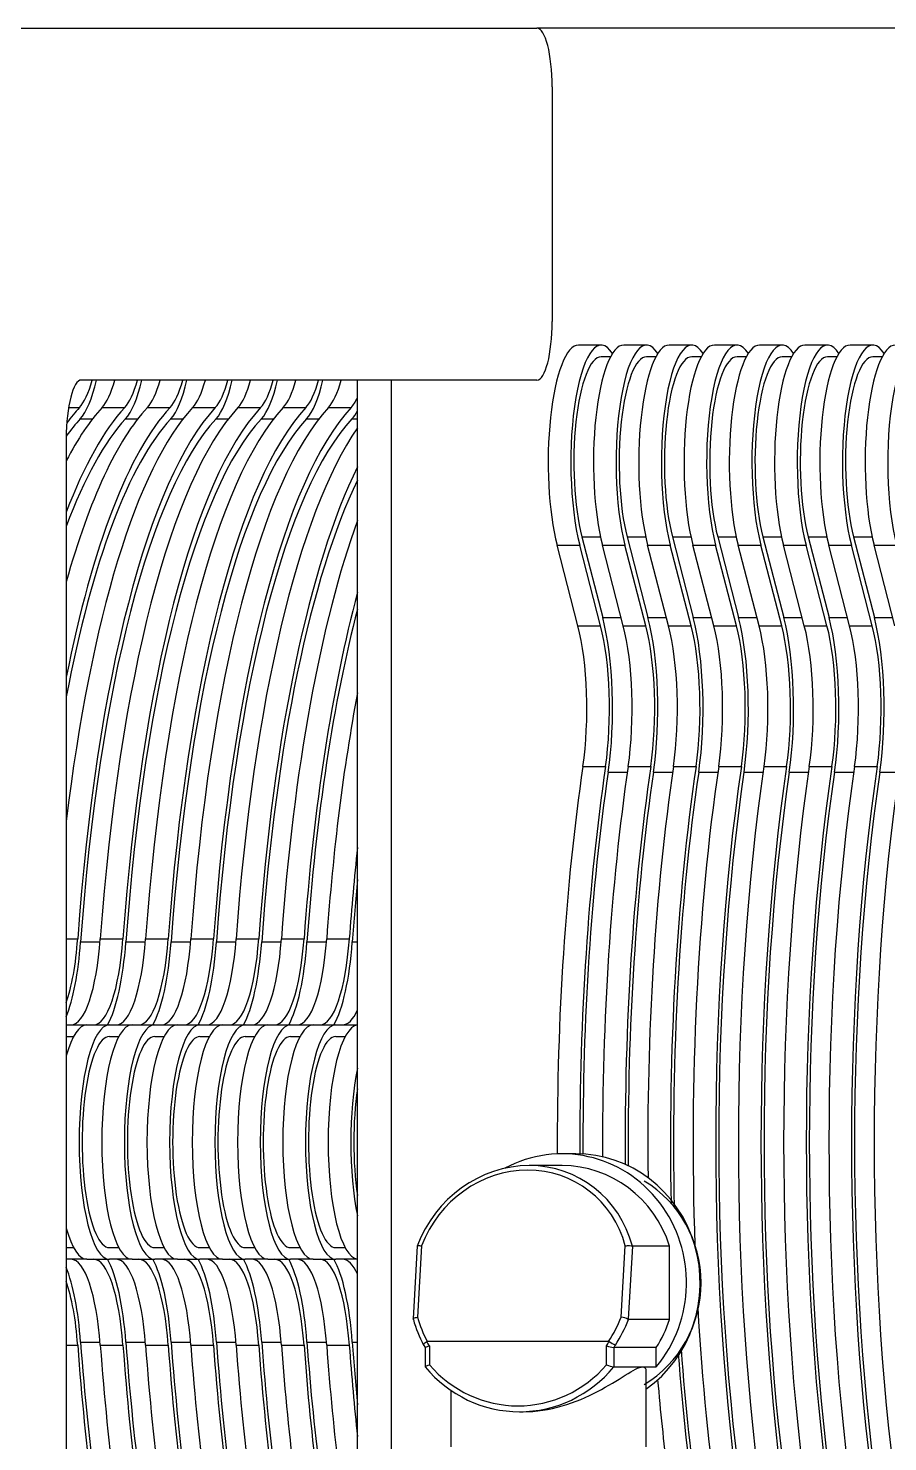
# Model space of a CAD drawing. Header units: millimetres. Extents: x 3795014 to 4300160, y 3869364 to 4016788.
# Drawn here: x 4226457.3 to 4226494, y 3924148.8 to 3924209 of the extents above; entities that cross this region are included whole.
import ezdxf

# ---------------------------------------------------------------- set-up
doc = ezdxf.new("R2010")
doc.units = ezdxf.units.MM
doc.layers.add('линия перехода', color=7, linetype='Continuous')
doc.layers.add('основная', color=7, linetype='Continuous', lineweight=50)

msp = doc.modelspace()

# ---------------------------------------------------------------- linework, layer by layer
at = {"layer": 'линия перехода', "color": 0, "linetype": 'Continuous', "lineweight": -3}
for p, q in [((4226459.011, 3924192.855), (4226459.478, 3924192.855)), ((4226459.513, 3924192.373), (4226460.033, 3924192.373)), ((4226460.444, 3924192.855), (4226461.41, 3924192.855)), ((4226461.444, 3924192.373), (4226461.965, 3924192.373)), ((4226462.375, 3924192.855), (4226463.341, 3924192.855)), ((4226463.376, 3924192.373), (4226463.897, 3924192.373)), ((4226464.307, 3924192.855), (4226465.273, 3924192.855)), ((4226465.308, 3924192.373), (4226465.828, 3924192.373)), ((4226466.239, 3924192.855), (4226467.205, 3924192.855)), ((4226467.239, 3924192.373), (4226467.76, 3924192.373)), ((4226468.171, 3924192.855), (4226469.136, 3924192.855)), ((4226469.171, 3924192.373), (4226469.692, 3924192.373)), ((4226470.102, 3924192.855), (4226471.068, 3924192.855)), ((4226471.103, 3924192.373), (4226471.341, 3924192.373)), ((4226479.855, 3924186.987), (4226480.821, 3924186.987)), ((4226480.912, 3924187.341), (4226481.703, 3924187.341)), ((4226481.787, 3924186.987), (4226482.752, 3924186.987)), ((4226482.844, 3924187.341), (4226483.635, 3924187.341)), ((4226483.718, 3924186.987), (4226484.684, 3924186.987)), ((4226484.776, 3924187.341), (4226485.567, 3924187.341)), ((4226485.65, 3924186.987), (4226486.616, 3924186.987)), ((4226486.707, 3924187.341), (4226487.498, 3924187.341)), ((4226487.582, 3924186.987), (4226488.547, 3924186.987)), ((4226488.639, 3924187.341), (4226489.43, 3924187.341)), ((4226489.513, 3924186.987), (4226490.479, 3924186.987)), ((4226490.571, 3924187.341), (4226491.362, 3924187.341)), ((4226491.445, 3924186.987), (4226492.411, 3924186.987)), ((4226492.502, 3924187.341), (4226493.293, 3924187.341)), ((4226493.377, 3924186.987), (4226494.342, 3924186.987)), ((4226481.803, 3924183.906), (4226482.585, 3924183.906)), ((4226483.734, 3924183.906), (4226484.517, 3924183.906)), ((4226485.666, 3924183.906), (4226486.449, 3924183.906)), ((4226487.598, 3924183.906), (4226488.38, 3924183.906)), ((4226489.529, 3924183.906), (4226490.312, 3924183.906)), ((4226491.461, 3924183.906), (4226492.244, 3924183.906)), ((4226493.393, 3924183.906), (4226494.175, 3924183.906)), ((4226480.745, 3924183.552), (4226481.711, 3924183.552)), ((4226482.677, 3924183.552), (4226483.643, 3924183.552)), ((4226484.608, 3924183.552), (4226485.574, 3924183.552)), ((4226486.54, 3924183.552), (4226487.506, 3924183.552)), ((4226488.472, 3924183.552), (4226489.438, 3924183.552)), ((4226490.404, 3924183.552), (4226491.369, 3924183.552)), ((4226492.335, 3924183.552), (4226493.301, 3924183.552)), ((4226480.956, 3924177.552), (4226481.922, 3924177.552)), ((4226482.035, 3924177.305), (4226482.852, 3924177.305)), ((4226482.888, 3924177.552), (4226483.854, 3924177.552)), ((4226483.967, 3924177.305), (4226484.784, 3924177.305)), ((4226484.82, 3924177.552), (4226485.785, 3924177.552)), ((4226485.898, 3924177.305), (4226486.715, 3924177.305)), ((4226486.751, 3924177.552), (4226487.717, 3924177.552)), ((4226487.83, 3924177.305), (4226488.647, 3924177.305)), ((4226488.683, 3924177.552), (4226489.649, 3924177.552)), ((4226489.762, 3924177.305), (4226490.579, 3924177.305)), ((4226490.615, 3924177.552), (4226491.58, 3924177.552)), ((4226491.693, 3924177.305), (4226492.511, 3924177.305)), ((4226492.546, 3924177.552), (4226493.512, 3924177.552)), ((4226493.625, 3924177.305), (4226494.442, 3924177.305)), ((4226458.913, 3924170.198), (4226459.401, 3924170.198)), ((4226459.526, 3924170.065), (4226460.357, 3924170.065)), ((4226460.367, 3924170.198), (4226461.333, 3924170.198)), ((4226461.458, 3924170.065), (4226462.289, 3924170.065)), ((4226462.299, 3924170.198), (4226463.265, 3924170.198)), ((4226463.39, 3924170.065), (4226464.221, 3924170.065)), ((4226464.231, 3924170.198), (4226465.196, 3924170.198)), ((4226465.321, 3924170.065), (4226466.152, 3924170.065)), ((4226466.162, 3924170.198), (4226467.128, 3924170.198)), ((4226467.253, 3924170.065), (4226468.084, 3924170.065)), ((4226468.094, 3924170.198), (4226469.06, 3924170.198)), ((4226469.185, 3924170.065), (4226470.016, 3924170.065)), ((4226470.026, 3924170.198), (4226470.991, 3924170.198)), ((4226471.116, 3924170.065), (4226471.341, 3924170.065)), ((4226474.072, 3924157.106), (4226473.9, 3924154.064)), ((4226482.592, 3924154.064), (4226482.765, 3924157.106)), ((4226483.072, 3924157.093), (4226482.895, 3924153.972)), ((4226458.913, 3924152.865), (4226459.401, 3924152.865)), ((4226459.526, 3924152.998), (4226460.357, 3924152.998)), ((4226460.367, 3924152.865), (4226461.333, 3924152.865)), ((4226461.458, 3924152.998), (4226462.289, 3924152.998)), ((4226462.299, 3924152.865), (4226463.265, 3924152.865)), ((4226463.39, 3924152.998), (4226464.221, 3924152.998)), ((4226464.231, 3924152.865), (4226465.196, 3924152.865)), ((4226465.321, 3924152.998), (4226466.152, 3924152.998)), ((4226466.162, 3924152.865), (4226467.128, 3924152.865)), ((4226467.253, 3924152.998), (4226468.084, 3924152.998)), ((4226468.094, 3924152.865), (4226469.06, 3924152.865)), ((4226469.185, 3924152.998), (4226470.016, 3924152.998)), ((4226470.026, 3924152.865), (4226470.991, 3924152.865)), ((4226471.116, 3924152.998), (4226471.341, 3924152.998)), ((4226474.406, 3924152.842), (4226474.406, 3924152.034)), ((4226481.969, 3924152.034), (4226481.969, 3924152.842)), ((4226482.275, 3924152.766), (4226482.275, 3924151.94))]:
    msp.add_line(p, q, dxfattribs=at)
for centre, major_axis, ratio, start_param, end_param in [((4226478.332, 3924155.585), (-2.435, -4.169), 0.93488, 2.396479, 4.886306), ((4226478.332, 3924155.585), (-2.435, -4.169), 0.93488, 5.538072, 5.779733), ((4226478.332, 3924155.585), (-2.435, -4.169), 0.93488, 1.503052, 1.744713), ((4226478.395, 3924155.531), (2.506, 4.414), 0.937175, 4.640471, 4.883878), ((4226478.187, 3924155.531), (0, -4.75), 0.965835, 5.26853, 5.314193), ((4226478.187, 3924155.531), (0, -4.75), 0.965835, 0.968993, 1.014656), ((4226478.252, 3924155.531), (0, -5), 0.965835, 0.984689, 1.00983), ((4226478.187, 3924155.531), (0, 5.25), 0.965835, 2.299843, 3.983342)]:
    msp.add_ellipse(centre, major_axis=major_axis, ratio=ratio, start_param=start_param, end_param=end_param, dxfattribs=at)
at = {"layer": 'основная', "color": 0, "linetype": 'Continuous', "lineweight": -3}
for p, q in [((4226455.673, 3924209.031), (4226478.997, 3924209.031)), ((4226503.445, 3924209.031), (4226478.997, 3924209.031)), ((4226479.645, 3924206.531), (4226479.645, 3924196.531)), ((4226481.737, 3924195.523), (4226480.771, 3924195.523)), ((4226483.669, 3924195.523), (4226482.703, 3924195.523)), ((4226485.6, 3924195.523), (4226484.635, 3924195.523)), ((4226487.532, 3924195.523), (4226486.566, 3924195.523)), ((4226489.464, 3924195.523), (4226488.498, 3924195.523)), ((4226491.395, 3924195.523), (4226490.43, 3924195.523)), ((4226493.327, 3924195.523), (4226492.361, 3924195.523)), ((4226482.138, 3924195.023), (4226481.737, 3924195.023)), ((4226484.07, 3924195.023), (4226483.669, 3924195.023)), ((4226486.001, 3924195.023), (4226485.6, 3924195.023)), ((4226487.933, 3924195.023), (4226487.532, 3924195.023)), ((4226489.865, 3924195.023), (4226489.464, 3924195.023)), ((4226491.796, 3924195.023), (4226491.395, 3924195.023)), ((4226493.728, 3924195.023), (4226493.327, 3924195.023)), ((4226478.997, 3924194.031), (4226459.561, 3924194.031)), ((4226471.341, 3924141.781), (4226471.341, 3924194.031)), ((4226472.79, 3924142.926), (4226472.79, 3924194.031)), ((4226458.913, 3924191.531), (4226458.913, 3924140.781)), ((4226480.745, 3924183.552), (4226479.855, 3924186.987)), ((4226481.711, 3924183.552), (4226480.821, 3924186.987)), ((4226480.912, 3924187.341), (4226481.803, 3924183.906)), ((4226482.677, 3924183.552), (4226481.787, 3924186.987)), ((4226483.643, 3924183.552), (4226482.752, 3924186.987)), ((4226482.844, 3924187.341), (4226483.734, 3924183.906)), ((4226484.608, 3924183.552), (4226483.718, 3924186.987)), ((4226485.574, 3924183.552), (4226484.684, 3924186.987)), ((4226484.776, 3924187.341), (4226485.666, 3924183.906)), ((4226486.54, 3924183.552), (4226485.65, 3924186.987)), ((4226487.506, 3924183.552), (4226486.616, 3924186.987)), ((4226486.707, 3924187.341), (4226487.598, 3924183.906)), ((4226488.472, 3924183.552), (4226487.582, 3924186.987)), ((4226489.438, 3924183.552), (4226488.547, 3924186.987)), ((4226488.639, 3924187.341), (4226489.529, 3924183.906)), ((4226490.404, 3924183.552), (4226489.513, 3924186.987)), ((4226491.369, 3924183.552), (4226490.479, 3924186.987)), ((4226490.571, 3924187.341), (4226491.461, 3924183.906)), ((4226492.335, 3924183.552), (4226491.445, 3924186.987)), ((4226493.301, 3924183.552), (4226492.411, 3924186.987)), ((4226492.502, 3924187.341), (4226493.393, 3924183.906)), ((4226494.267, 3924183.552), (4226493.377, 3924186.987)), ((4226458.913, 3924166.531), (4226459.791, 3924166.531)), ((4226459.791, 3924166.531), (4226460.757, 3924166.531)), ((4226460.757, 3924166.531), (4226461.723, 3924166.531)), ((4226461.723, 3924166.531), (4226462.689, 3924166.531)), ((4226462.689, 3924166.531), (4226463.654, 3924166.531)), ((4226463.654, 3924166.531), (4226464.62, 3924166.531)), ((4226464.62, 3924166.531), (4226465.586, 3924166.531)), ((4226465.586, 3924166.531), (4226466.552, 3924166.531)), ((4226466.552, 3924166.531), (4226467.518, 3924166.531)), ((4226467.518, 3924166.531), (4226468.484, 3924166.531)), ((4226468.484, 3924166.531), (4226469.449, 3924166.531)), ((4226469.449, 3924166.531), (4226470.415, 3924166.531)), ((4226470.415, 3924166.531), (4226471.341, 3924166.531)), ((4226458.913, 3924166.031), (4226459.226, 3924166.031)), ((4226460.757, 3924166.031), (4226461.158, 3924166.031)), ((4226462.689, 3924166.031), (4226463.09, 3924166.031)), ((4226464.62, 3924166.031), (4226465.021, 3924166.031)), ((4226466.552, 3924166.031), (4226466.953, 3924166.031)), ((4226468.484, 3924166.031), (4226468.885, 3924166.031)), ((4226470.415, 3924166.031), (4226470.816, 3924166.031)), ((4226480.649, 3924161.031), (4226480.066, 3924161.031)), ((4226480.066, 3924160.531), (4226478.665, 3924160.531)), ((4226458.913, 3924157.031), (4226459.226, 3924157.031)), ((4226460.757, 3924157.031), (4226461.158, 3924157.031)), ((4226462.689, 3924157.031), (4226463.09, 3924157.031)), ((4226464.62, 3924157.031), (4226465.021, 3924157.031)), ((4226466.552, 3924157.031), (4226466.953, 3924157.031)), ((4226468.484, 3924157.031), (4226468.885, 3924157.031)), ((4226470.415, 3924157.031), (4226470.816, 3924157.031)), ((4226473.888, 3924157.103), (4226473.711, 3924153.988)), ((4226483.067, 3924157.094), (4226483.072, 3924157.093)), ((4226484.654, 3924157.093), (4226483.072, 3924157.093)), ((4226484.654, 3924153.97), (4226484.654, 3924157.093)), ((4226459.791, 3924156.531), (4226458.913, 3924156.531)), ((4226459.791, 3924156.531), (4226460.757, 3924156.531)), ((4226461.723, 3924156.531), (4226460.757, 3924156.531)), ((4226461.723, 3924156.531), (4226462.689, 3924156.531)), ((4226463.654, 3924156.531), (4226462.689, 3924156.531)), ((4226463.654, 3924156.531), (4226464.62, 3924156.531)), ((4226465.586, 3924156.531), (4226464.62, 3924156.531)), ((4226465.586, 3924156.531), (4226466.552, 3924156.531)), ((4226467.518, 3924156.531), (4226466.552, 3924156.531)), ((4226467.518, 3924156.531), (4226468.484, 3924156.531)), ((4226469.449, 3924156.531), (4226468.484, 3924156.531)), ((4226469.449, 3924156.531), (4226470.415, 3924156.531)), ((4226471.341, 3924156.531), (4226470.415, 3924156.531)), ((4226473.724, 3924153.97), (4226473.719, 3924153.972)), ((4226482.895, 3924153.972), (4226482.899, 3924153.97)), ((4226484.654, 3924153.97), (4226482.899, 3924153.97)), ((4226474.152, 3924152.879), (4226474.222, 3924152.768)), ((4226474.22, 3924152.769), (4226474.22, 3924151.944)), ((4226482.056, 3924153.031), (4226474.319, 3924153.031)), ((4226484.089, 3924152.766), (4226482.275, 3924152.766)), ((4226484.089, 3924151.94), (4226484.089, 3924152.766)), ((4226482.275, 3924151.94), (4226483.506, 3924151.94)), ((4226483.506, 3924151.94), (4226484.089, 3924151.94)), ((4226483.649, 3924148.531), (4226483.649, 3924151.774)), ((4226475.318, 3924150.947), (4226475.318, 3924148.531)), ((4226478.252, 3924150.031), (4226478.407, 3924150.031))]:
    msp.add_line(p, q, dxfattribs=at)
for centre, radius, start, end in [((4226482.486, 3924153.173), 0.897, 62.8999, 83.20474), ((4226474.317, 3924152.982), 0.0494, 88.22297, 122.22076), ((4226482.546, 3924154.501), 1.756, 250.81871, 261.13301), ((4226482.057, 3924152.98), 0.051, 58.33737, 91.2189), ((4226483.46, 3924155.055), 2.454, 235.87926, 242.87077), ((4226482.56, 3924153.411), 1.498, 246.77605, 259.05363)]:
    msp.add_arc(centre, radius, start, end, dxfattribs=at)
for centre, major_axis, ratio, start_param, end_param in [((4226478.997, 3924206.531), (0, 2.5), 0.259156, 4.712389, 6.283185), ((4226478.997, 3924196.531), (0, 2.5), 0.259156, 3.141593, 4.712389), ((4226481.737, 3924190.523), (0, -5), 0.259156, 2.759692, 5.497787), ((4226483.669, 3924190.523), (0, -5), 0.259156, 2.759692, 5.497787), ((4226485.6, 3924190.523), (0, -5), 0.259156, 2.759692, 5.497787), ((4226487.532, 3924190.523), (0, -5), 0.259156, 2.759692, 5.497787), ((4226489.464, 3924190.523), (0, -5), 0.259156, 2.759692, 5.497787), ((4226491.395, 3924190.523), (0, -5), 0.259156, 2.759692, 5.497787), ((4226493.327, 3924190.523), (0, -5), 0.259156, 2.759692, 5.497787), ((4226495.259, 3924190.523), (0, -5), 0.259156, 2.759692, 5.497787), ((4226480.771, 3924190.523), (0, -5), 0.259156, 3.141593, 5.497787), ((4226482.703, 3924190.523), (0, -5), 0.259156, 3.141593, 5.497787), ((4226484.635, 3924190.523), (0, -5), 0.259156, 3.141593, 5.497787), ((4226486.566, 3924190.523), (0, -5), 0.259156, 3.141593, 5.497787), ((4226488.498, 3924190.523), (0, -5), 0.259156, 3.141593, 5.497787), ((4226490.43, 3924190.523), (0, -5), 0.259156, 3.141593, 5.497787), ((4226492.361, 3924190.523), (0, -5), 0.259156, 3.141593, 5.497787), ((4226494.293, 3924190.523), (0, -5), 0.259156, 3.141593, 5.497787), ((4226481.737, 3924190.523), (0, -4.5), 0.259156, 3.141593, 5.497787), ((4226483.669, 3924190.523), (0, -4.5), 0.259156, 3.141593, 5.497787), ((4226485.6, 3924190.523), (0, -4.5), 0.259156, 3.141593, 5.497787), ((4226487.532, 3924190.523), (0, -4.5), 0.259156, 3.141593, 5.497787), ((4226489.464, 3924190.523), (0, -4.5), 0.259156, 3.141593, 5.497787), ((4226491.395, 3924190.523), (0, -4.5), 0.259156, 3.141593, 5.497787), ((4226493.327, 3924190.523), (0, -4.5), 0.259156, 3.141593, 5.497787), ((4226459.561, 3924191.531), (0, 2.5), 0.259156, 0, 1.570796), ((4226459.132, 3924197.673), (0, -5), 0.259156, 0.269933, 0.754789), ((4226459.132, 3924197.673), (0, -5.5), 0.259156, 0.269933, 0.84705), ((4226460.098, 3924197.673), (0, -5), 0.259156, 0.269933, 0.754789), ((4226461.064, 3924197.673), (0, -5), 0.259156, 0.269933, 0.754789), ((4226461.064, 3924197.673), (0, 5.5), 0.259156, 3.411525, 3.988643), ((4226462.03, 3924197.673), (0, -5), 0.259156, 0.269933, 0.754789), ((4226462.996, 3924197.673), (0, -5), 0.259156, 0.269933, 0.754789), ((4226462.996, 3924197.673), (0, -5.5), 0.259156, 0.269933, 0.84705), ((4226463.962, 3924197.673), (0, -5), 0.259156, 0.269933, 0.754789), ((4226464.927, 3924197.673), (0, -5), 0.259156, 0.269933, 0.754789), ((4226464.927, 3924197.673), (0, -5.5), 0.259156, 0.269933, 0.84705), ((4226465.893, 3924197.673), (0, -5), 0.259156, 0.269933, 0.754789), ((4226466.859, 3924197.673), (0, -5), 0.259156, 0.269933, 0.754789), ((4226466.859, 3924197.673), (0, -5.5), 0.259156, 0.269933, 0.84705), ((4226467.825, 3924197.673), (0, -5), 0.259156, 0.269933, 0.754789), ((4226468.791, 3924197.673), (0, -5), 0.259156, 0.269933, 0.754789), ((4226468.791, 3924197.673), (0, -5.5), 0.259156, 0.269933, 0.84705), ((4226469.757, 3924197.673), (0, -5), 0.259156, 0.269933, 0.754789), ((4226470.722, 3924197.673), (0, -5), 0.259156, 0.269933, 0.497432), ((4226466.553, 3924161.531), (0, 32.5), 0.259156, 0.269933, 1.136452), ((4226465.587, 3924161.531), (0, 32.5), 0.259156, 0.269933, 0.914855), ((4226464.622, 3924161.531), (0, 32.5), 0.259156, 0.269933, 0.744769), ((4226463.656, 3924161.531), (0, 32.5), 0.259156, 0.269933, 0.598168), ((4226462.69, 3924161.531), (0, 32.5), 0.259156, 0.269933, 0.465039), ((4226465.587, 3924161.531), (0, 32), 0.259156, 0.269933, 0.935434), ((4226463.656, 3924161.531), (0, 32), 0.259156, 0.269933, 0.608855), ((4226461.724, 3924161.531), (0, 32), 0.259156, 0.269933, 0.34578), ((4226461.724, 3924161.531), (0, 32.5), 0.259156, 0.269933, 0.33735), ((4226467.519, 3924161.531), (0, 32.5), 0.259156, 0.269933, 1.300864), ((4226467.519, 3924161.531), (0, 32), 0.259156, 0.269933, 1.300864), ((4226468.485, 3924161.531), (0, 32.5), 0.259156, 0.269933, 1.300864), ((4226469.451, 3924161.531), (0, 32.5), 0.259156, 0.269933, 1.300864), ((4226469.451, 3924161.531), (0, 32), 0.259156, 0.269933, 1.300864), ((4226470.417, 3924161.531), (0, 32.5), 0.259156, 0.269933, 1.300864), ((4226471.382, 3924161.531), (0, 32.5), 0.259156, 0.269933, 1.300864), ((4226471.382, 3924161.531), (0, 32), 0.259156, 0.269933, 1.300864), ((4226472.348, 3924161.531), (0, 32.5), 0.259156, 0.269933, 1.300864), ((4226473.314, 3924161.531), (0, 32.5), 0.259156, 0.269933, 1.300864), ((4226473.314, 3924161.531), (0, 32), 0.259156, 0.269933, 1.300864), ((4226470.722, 3924197.673), (0, -5.5), 0.259156, 0.269933, 0.448697), ((4226474.28, 3924161.531), (0, 32.5), 0.259156, 0.356454, 1.300864), ((4226475.246, 3924161.531), (0, 32.5), 0.259156, 0.482083, 1.300864), ((4226475.246, 3924161.531), (0, 32), 0.259156, 0.490277, 1.300864), ((4226476.212, 3924161.531), (0, 32.5), 0.259156, 0.616641, 1.300864), ((4226477.177, 3924161.531), (0, 32.5), 0.259156, 0.765601, 1.300864), ((4226477.177, 3924161.531), (0, 32), 0.259156, 0.78073, 1.300864), ((4226480.795, 3924180.017), (0, 5.5), 0.259156, 4.196924, 5.497787), ((4226482.726, 3924180.017), (0, 5.5), 0.259156, 4.196924, 5.497787), ((4226484.658, 3924180.017), (0, 5.5), 0.259156, 4.196924, 5.497787), ((4226486.59, 3924180.017), (0, 5.5), 0.259156, 4.196924, 5.497787), ((4226488.521, 3924180.017), (0, 5.5), 0.259156, 4.196924, 5.497787), ((4226490.453, 3924180.017), (0, 5.5), 0.259156, 4.196924, 5.497787), ((4226492.385, 3924180.017), (0, 5.5), 0.259156, 4.196924, 5.497787), ((4226479.829, 3924180.017), (0, -5), 0.259156, 1.055331, 2.356194), ((4226480.795, 3924180.017), (0, -5), 0.259156, 1.055331, 2.356194), ((4226481.761, 3924180.017), (0, -5), 0.259156, 1.055331, 2.356194), ((4226482.726, 3924180.017), (0, -5), 0.259156, 1.055331, 2.356194), ((4226483.692, 3924180.017), (0, -5), 0.259156, 1.055331, 2.356194), ((4226484.658, 3924180.017), (0, -5), 0.259156, 1.055331, 2.356194), ((4226485.624, 3924180.017), (0, -5), 0.259156, 1.055331, 2.356194), ((4226486.59, 3924180.017), (0, -5), 0.259156, 1.055331, 2.356194), ((4226487.556, 3924180.017), (0, -5), 0.259156, 1.055331, 2.356194), ((4226488.521, 3924180.017), (0, -5), 0.259156, 1.055331, 2.356194), ((4226489.487, 3924180.017), (0, -5), 0.259156, 1.055331, 2.356194), ((4226490.453, 3924180.017), (0, -5), 0.259156, 1.055331, 2.356194), ((4226491.419, 3924180.017), (0, -5), 0.259156, 1.055331, 2.356194), ((4226492.385, 3924180.017), (0, -5), 0.259156, 1.055331, 2.356194), ((4226478.143, 3924161.531), (0, 32.5), 0.259156, 0.940143, 1.300864), ((4226488.284, 3924161.531), (0, -32.5), 0.259156, 4.196924, 4.727898), ((4226489.25, 3924161.531), (0, -32.5), 0.259156, 4.196924, 4.727871), ((4226489.25, 3924161.531), (0, 32), 0.259156, 1.055331, 1.586713), ((4226490.216, 3924161.531), (0, -32.5), 0.259156, 4.196924, 4.731758), ((4226491.182, 3924161.531), (0, -32.5), 0.259156, 4.196924, 4.741751), ((4226491.182, 3924161.531), (0, 32), 0.259156, 1.055331, 1.602512), ((4226492.148, 3924161.531), (0, -32.5), 0.259156, 4.196924, 4.759257), ((4226493.114, 3924161.531), (0, -32.5), 0.259156, 4.196924, 4.792814), ((4226493.114, 3924161.531), (0, 32), 0.259156, 1.055331, 1.657381), ((4226494.079, 3924161.531), (0, -32.5), 0.259156, 4.196924, 4.848522), ((4226495.045, 3924161.531), (0, -32.5), 0.259156, 4.196924, 5.227854), ((4226495.045, 3924161.531), (0, 32), 0.259156, 1.055331, 2.086262), ((4226496.011, 3924161.531), (0, -32.5), 0.259156, 4.196924, 5.227854), ((4226496.977, 3924161.531), (0, -32.5), 0.259156, 4.196924, 5.227854), ((4226496.977, 3924161.531), (0, 32), 0.259156, 1.055331, 2.086262), ((4226497.943, 3924161.531), (0, -32.5), 0.259156, 4.196924, 5.227854), ((4226498.909, 3924161.531), (0, -32.5), 0.259156, 4.196924, 5.227854), ((4226498.909, 3924161.531), (0, 32), 0.259156, 1.055331, 2.086262), ((4226499.875, 3924161.531), (0, -32.5), 0.259156, 4.196924, 5.227854), ((4226500.84, 3924161.531), (0, -32.5), 0.259156, 4.196924, 5.227854), ((4226500.84, 3924161.531), (0, 32), 0.259156, 1.055331, 2.086262), ((4226501.806, 3924161.531), (0, -32.5), 0.259156, 4.196924, 5.227854), ((4226479.109, 3924161.531), (0, 32.5), 0.259156, 1.174028, 1.300864), ((4226479.109, 3924161.531), (0, 32), 0.259156, 1.213157, 1.300864), ((4226458.153, 3924171.531), (0, -5), 0.259156, 0.626849, 1.300864), ((4226458.153, 3924171.531), (0, 5.5), 0.259156, 3.704052, 4.442456), ((4226459.118, 3924171.531), (0, -5), 0.259156, 0, 1.300864), ((4226460.084, 3924171.531), (0, -5), 0.259156, 0, 1.300864), ((4226460.084, 3924171.531), (0, 5.5), 0.259156, 3.571292, 4.442456), ((4226461.05, 3924171.531), (0, -5), 0.259156, 0, 1.300864), ((4226462.016, 3924171.531), (0, -5), 0.259156, 0, 1.300864), ((4226462.016, 3924171.531), (0, 5.5), 0.259156, 3.571292, 4.442456), ((4226462.982, 3924171.531), (0, -5), 0.259156, 0, 1.300864), ((4226463.948, 3924171.531), (0, -5), 0.259156, 0, 1.300864), ((4226463.948, 3924171.531), (0, 5.5), 0.259156, 3.571292, 4.442456), ((4226464.913, 3924171.531), (0, -5), 0.259156, 0, 1.300864), ((4226465.879, 3924171.531), (0, -5), 0.259156, 0, 1.300864), ((4226465.879, 3924171.531), (0, 5.5), 0.259156, 3.571292, 4.442456), ((4226466.845, 3924171.531), (0, -5), 0.259156, 0, 1.300864), ((4226467.811, 3924171.531), (0, -5), 0.259156, 0, 1.300864), ((4226467.811, 3924171.531), (0, 5.5), 0.259156, 3.571292, 4.442456), ((4226468.777, 3924171.531), (0, -5), 0.259156, 0, 1.300864), ((4226469.743, 3924171.531), (0, -5), 0.259156, 0, 1.300864), ((4226469.743, 3924171.531), (0, 5.5), 0.259156, 3.571292, 4.442456), ((4226470.708, 3924171.531), (0, -5), 0.259156, 0, 0.509799), ((4226459.791, 3924161.531), (0, -5), 0.259156, 3.141593, 3.886534), ((4226460.757, 3924161.531), (0, -5), 0.259156, 3.141593, 6.283185), ((4226461.723, 3924161.531), (0, -5), 0.259156, 3.141593, 6.283185), ((4226462.689, 3924161.531), (0, -5), 0.259156, 3.141593, 6.283185), ((4226463.654, 3924161.531), (0, -5), 0.259156, 3.141593, 6.283185), ((4226464.62, 3924161.531), (0, -5), 0.259156, 3.141593, 6.283185), ((4226465.586, 3924161.531), (0, -5), 0.259156, 3.141593, 6.283185), ((4226466.552, 3924161.531), (0, -5), 0.259156, 3.141593, 6.283185), ((4226467.518, 3924161.531), (0, -5), 0.259156, 3.141593, 6.283185), ((4226468.484, 3924161.531), (0, -5), 0.259156, 3.141593, 6.283185), ((4226469.449, 3924161.531), (0, -5), 0.259156, 3.141593, 6.283185), ((4226470.415, 3924161.531), (0, -5), 0.259156, 3.141593, 6.283185), ((4226471.381, 3924161.531), (0, -5), 0.259156, 3.172751, 6.252027), ((4226460.757, 3924161.531), (0, 4.5), 0.259156, 0, 3.141593), ((4226462.689, 3924161.531), (0, 4.5), 0.259156, 0, 3.141593), ((4226464.62, 3924161.531), (0, 4.5), 0.259156, 0, 3.141593), ((4226466.552, 3924161.531), (0, 4.5), 0.259156, 0, 3.141593), ((4226468.484, 3924161.531), (0, 4.5), 0.259156, 0, 3.141593), ((4226470.415, 3924161.531), (0, 4.5), 0.259156, 0, 3.141593), ((4226472.347, 3924161.531), (0, -5), 0.259156, 4.030721, 5.394057), ((4226472.347, 3924161.531), (0, 4.5), 0.259156, 1.040788, 2.100804), ((4226480.066, 3924155.531), (0, -5.5), 0.965835, 0.859266, 3.619525), ((4226480.649, 3924155.531), (0, -5.5), 0.965835, 0.599969, 3.141593), ((4226478.395, 3924155.531), (-2.506, -4.414), 0.937175, 2.377763, 4.88352), ((4226480.066, 3924155.531), (0, -5), 0.965835, 1.888357, 3.141593), ((4226481.168, 3924155.531), (0, -5), 0.965835, 0.522167, 2.619425), ((4226459.791, 3924161.531), (0, -5), 0.259156, 5.538244, 6.283185), ((4226458.153, 3924151.531), (0, 5.5), 0.259156, 4.982322, 5.720726), ((4226459.118, 3924151.531), (0, -5), 0.259156, 1.840729, 3.141593), ((4226460.084, 3924151.531), (0, -5), 0.259156, 1.840729, 3.141593), ((4226460.084, 3924151.531), (0, 5.5), 0.259156, 4.982322, 5.853486), ((4226461.05, 3924151.531), (0, -5), 0.259156, 1.840729, 3.141593), ((4226462.016, 3924151.531), (0, -5), 0.259156, 1.840729, 3.141593), ((4226462.016, 3924151.531), (0, 5.5), 0.259156, 4.982322, 5.853486), ((4226462.982, 3924151.531), (0, -5), 0.259156, 1.840729, 3.141593), ((4226463.948, 3924151.531), (0, -5), 0.259156, 1.840729, 3.141593), ((4226463.948, 3924151.531), (0, 5.5), 0.259156, 4.982322, 5.853486), ((4226464.913, 3924151.531), (0, -5), 0.259156, 1.840729, 3.141593), ((4226465.879, 3924151.531), (0, -5), 0.259156, 1.840729, 3.141593), ((4226465.879, 3924151.531), (0, 5.5), 0.259156, 4.982322, 5.853486), ((4226466.845, 3924151.531), (0, -5), 0.259156, 1.840729, 3.141593), ((4226467.811, 3924151.531), (0, -5), 0.259156, 1.840729, 3.141593), ((4226467.811, 3924151.531), (0, 5.5), 0.259156, 4.982322, 5.853486), ((4226468.777, 3924151.531), (0, -5), 0.259156, 1.840729, 3.141593), ((4226469.743, 3924151.531), (0, -5), 0.259156, 1.840729, 3.141593), ((4226469.743, 3924151.531), (0, 5.5), 0.259156, 4.982322, 5.853486), ((4226470.708, 3924151.531), (0, -5), 0.259156, 2.631794, 3.141593), ((4226458.153, 3924151.531), (0, -5), 0.259156, 1.840729, 2.514744), ((4226494.079, 3924161.531), (0, -32.5), 0.259156, -1.351335, -1.055331), ((4226478.395, 3924155.531), (-2.506, -4.414), 0.937175, 5.518998, 5.762405), ((4226480.066, 3924155.531), (0, -5), 0.965835, 0.984689, 1.253236), ((4226467.519, 3924161.531), (0, -32.5), 0.259156, -1.300864, -0.878299), ((4226467.519, 3924161.531), (0, -32), 0.259156, -1.300864, -0.865266), ((4226468.485, 3924161.531), (0, -32.5), 0.259156, -1.300864, -0.878299), ((4226469.451, 3924161.531), (0, -32.5), 0.259156, -1.300864, -0.878299), ((4226469.451, 3924161.531), (0, -32), 0.259156, -1.300864, -0.865266), ((4226470.417, 3924161.531), (0, -32.5), 0.259156, -1.300864, -0.878299), ((4226471.382, 3924161.531), (0, -32.5), 0.259156, -1.300864, -0.878299), ((4226471.382, 3924161.531), (0, -32), 0.259156, -1.300864, -0.865266), ((4226472.348, 3924161.531), (0, -32.5), 0.259156, -1.300864, -0.878299), ((4226473.314, 3924161.531), (0, -32.5), 0.259156, -1.300864, -0.878299), ((4226473.314, 3924161.531), (0, -32), 0.259156, -1.300864, -0.865266), ((4226474.28, 3924161.531), (0, -32.5), 0.259156, -1.300864, -0.878299), ((4226475.246, 3924161.531), (0, -32.5), 0.259156, -1.300864, -0.884553), ((4226475.246, 3924161.531), (0, -32), 0.259156, -1.300864, -0.880631), ((4226476.212, 3924161.531), (0, -32.5), 0.259156, -1.300864, -0.917448), ((4226477.177, 3924161.531), (0, -32.5), 0.259156, -1.300864, -0.917645), ((4226477.177, 3924161.531), (0, -32), 0.259156, -1.300864, -0.905633), ((4226478.143, 3924161.531), (0, -32.5), 0.259156, -1.300864, -0.940143), ((4226479.109, 3924161.531), (0, -32.5), 0.259156, -1.300864, -1.174028), ((4226479.109, 3924161.531), (0, -32), 0.259156, -1.300864, -1.213157), ((4226493.114, 3924161.531), (0, -32.5), 0.259156, -1.289784, -1.055331), ((4226493.114, 3924161.531), (0, 32), 0.259156, -4.432549, -4.196924), ((4226478.252, 3924155.531), (0, 5.5), 0.965835, 2.282326, 4.000859), ((4226492.148, 3924161.531), (0, -32.5), 0.259156, -1.253477, -1.122974)]:
    msp.add_ellipse(centre, major_axis=major_axis, ratio=ratio, start_param=start_param, end_param=end_param, dxfattribs=at)
for points, knots in [([(4226473.888, 3924157.104), (4226473.889, 3924157.111), (4226473.902, 3924157.116), (4226473.959, 3924157.12), (4226474.013, 3924157.115), (4226474.072, 3924157.106)], [0.1327748, 0.1327748, 0.1327748, 0.1327748, 0.5, 0.5, 1, 1, 1, 1]), ([(4226482.765, 3924157.106), (4226482.825, 3924157.115), (4226482.892, 3924157.12), (4226483.003, 3924157.116), (4226483.047, 3924157.107), (4226483.067, 3924157.094)], [0, 0, 0, 0, 0.5, 0.5, 1, 1, 1, 1]), ([(4226473.719, 3924153.972), (4226473.702, 3924153.986), (4226473.713, 3924154.004), (4226473.78, 3924154.038), (4226473.837, 3924154.054), (4226473.9, 3924154.064)], [0, 0, 0, 0, 0.5, 0.5, 1, 1, 1, 1]), ([(4226474.151, 3924152.879), (4226474.146, 3924152.888), (4226474.152, 3924152.904), (4226474.192, 3924152.952), (4226474.237, 3924152.989), (4226474.291, 3924153.024)], [0.1430154, 0.1430154, 0.1430154, 0.1430154, 0.5, 0.5, 1, 1, 1, 1]), ([(4226474.221, 3924152.768), (4226474.219, 3924152.771), (4226474.231, 3924152.778), (4226474.288, 3924152.803), (4226474.344, 3924152.823), (4226474.406, 3924152.842)], [0.1374104, 0.1374104, 0.1374104, 0.1374104, 0.5, 0.5, 1, 1, 1, 1]), ([(4226474.221, 3924151.943), (4226474.221, 3924151.948), (4226474.233, 3924151.956), (4226474.289, 3924151.986), (4226474.345, 3924152.01), (4226474.406, 3924152.034)], [0.1617539, 0.1617539, 0.1617539, 0.1617539, 0.5, 0.5, 1, 1, 1, 1]), ([(4226478.403, 3924150.031), (4226478.956, 3924150.031), (4226479.533, 3924150.124), (4226480.618, 3924150.439), (4226481.128, 3924150.659), (4226482.036, 3924151.131), (4226482.429, 3924151.381), (4226483.093, 3924151.791), (4226483.356, 3924151.94), (4226483.506, 3924151.94)], [0.5006524, 0.5006524, 0.5006524, 0.5006524, 0.625, 0.625, 0.75, 0.75, 0.875, 0.875, 1, 1, 1, 1])]:
    msp.add_open_spline(points, degree=3, knots=knots, dxfattribs=at)
msp.add_open_spline([(4226483.506, 3924151.94), (4226483.603, 3924151.94), (4226483.648, 3924151.878), (4226483.648, 3924151.78)], degree=3, dxfattribs=at)

doc.saveas('drawing.dxf')
